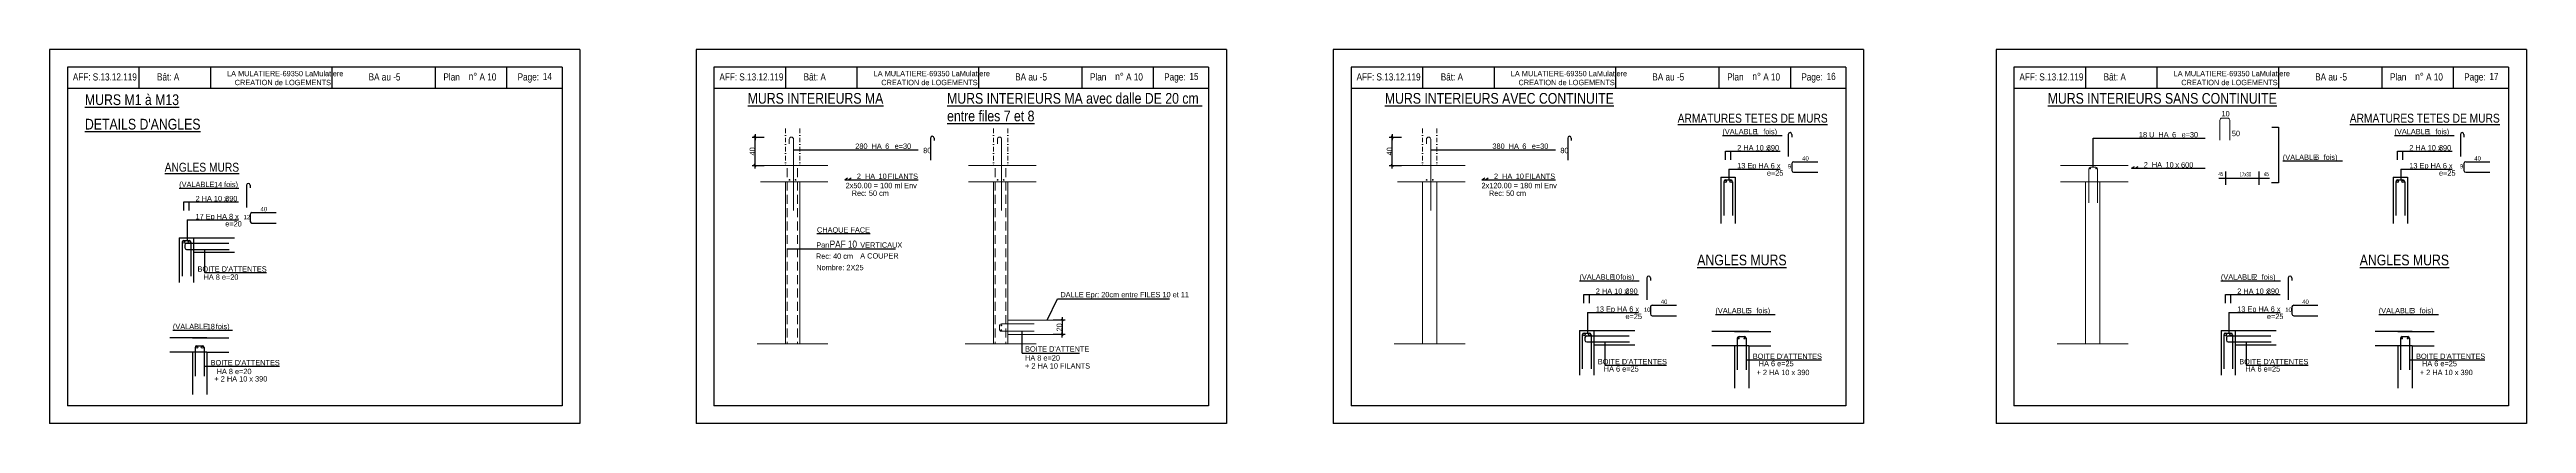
# Model space of a CAD drawing. Header units: metres. Extents: x -9927 to 45032, y -190416 to 12166.
# Drawn here: x 22607 to 29543, y -130880 to -129830 of the extents above; entities that cross this region are included whole.
import ezdxf
from ezdxf.enums import TextEntityAlignment as Align

# ---------------------------------------------------------------- set-up
doc = ezdxf.new("R2010")
doc.units = ezdxf.units.M
doc.header["$PDMODE"] = 65
doc.linetypes.add('CACHE2', pattern=[0.1875, 0.125, -0.0625])
doc.linetypes.add('TIRETPT2', pattern=[12.7, 6.35, -3.175, 0, -3.175])
for name, color, linetype in [('01_cote_gen', 4, 'Continuous'), ('01_fenetres', 171, 'Continuous'), ('01_linteaux', 3, 'Continuous'), ('01_sem', 42, 'Continuous'), ('01_texte', 230, 'Continuous'), ('AA_COTES', 2, 'Continuous')]:
    doc.layers.add(name, color=color, linetype=linetype)
doc.styles.add('STYLE2', font='ARIALN.TTF')
doc.dimstyles.new('JB25', dxfattribs={"dimscale": 0.1, "dimtxt": 150, "dimasz": 17, "dimexe": 0.1, "dimexo": 0.1, "dimgap": 0.09, "dimtad": 1, "dimdec": 1, "dimlfac": 0.5, "dimdsep": 46, "dimtxsty": 'STYLE2', "dimblk1": 'BOND_G', "dimblk2": 'BOND_D', "dimsah": 1, "dimcen": 1.5, "dimdle": 0.01, "dimse1": 1, "dimse2": 1, "dimclrd": 4, "dimclre": 2, "dimclrt": 5, "dimadec": 0, "dimazin": 0, "dimtfac": 2.333333, "dimtdec": 1, "dimtix": 1, "dimtmove": 2, "dimatfit": 3, "dimldrblk": 'BOND_G', "dimfxl": 1, "dimtolj": 1, "dimtzin": 0, "dimarcsym": 0})

# ---------------------------------------------------------------- blocks, each defined once
blk = doc.blocks.new('BOND_G')
at = {"layer": 'AA_COTES', "color": 0}
for p, q in [((5, 0), (-5, 0)), ((1.8, 1.8), (-1.8, -1.8)), ((0, -5), (0, 15))]:
    blk.add_line(p, q, dxfattribs=at)
blk = doc.blocks.new('BOND_D')
at = {"layer": 'AA_COTES', "color": 0}
for p, q in [((5, 0), (-5, 0)), ((-1.8, -1.8), (1.8, 1.8)), ((0, 5), (0, -15))]:
    blk.add_line(p, q, dxfattribs=at)
blk = doc.blocks.new('*D1167')
at = {"layer": '01_cote_gen', "color": 4, "linetype": 'Continuous', "lineweight": -2, "transparency": 16777216}
blk.add_line((26367, -130154.5), (26367, -130077.9), dxfattribs=at)
at = {"layer": 'DEFPOINTS', "color": 0, "linetype": 'Continuous', "lineweight": 0, "transparency": 16777216}
for p in [(26367, -130076.2), (26468.7, -130076.2), (26420.5, -130156.2)]:
    blk.add_point(p, dxfattribs=at)
at = {"layer": '01_cote_gen', "color": 4, "linetype": 'Continuous', "lineweight": -2, "transparency": 16777216, "xscale": 1.7, "yscale": 1.7, "zscale": 1.7}
for name, p, rotation in [('BOND_D', (26367, -130076.2), 90), ('BOND_G', (26367, -130156.2), 270)]:
    blk.add_blockref(name, p, dxfattribs=dict(at, rotation=rotation))
at = {"layer": '01_cote_gen', "color": 5, "linetype": 'Continuous', "lineweight": 0, "transparency": 16777216, "insert": (26359.4, -130116.2), "char_height": 15, "attachment_point": 5, "rotation": 90, "style": 'STYLE2'}
blk.add_mtext('\\A1;40', dxfattribs=at)
blk = doc.blocks.new('*D1238')
at = {"layer": '01_cote_gen', "color": 4, "linetype": 'Continuous', "lineweight": -2, "transparency": 16777216}
blk.add_line((24582.9, -130154.5), (24582.9, -130077.9), dxfattribs=at)
at = {"layer": 'DEFPOINTS', "color": 0, "linetype": 'Continuous', "lineweight": 0, "transparency": 16777216}
for p in [(24582.9, -130076.2), (24684.5, -130076.2), (24636.4, -130156.2)]:
    blk.add_point(p, dxfattribs=at)
at = {"layer": '01_cote_gen', "color": 4, "linetype": 'Continuous', "lineweight": -2, "transparency": 16777216, "xscale": 1.7, "yscale": 1.7, "zscale": 1.7}
for name, p, rotation in [('BOND_D', (24582.9, -130076.2), 90), ('BOND_G', (24582.9, -130156.2), 270)]:
    blk.add_blockref(name, p, dxfattribs=dict(at, rotation=rotation))
at = {"layer": '01_cote_gen', "color": 5, "linetype": 'Continuous', "lineweight": 0, "transparency": 16777216, "insert": (24575.2, -130116.2), "char_height": 15, "attachment_point": 5, "rotation": 90, "style": 'STYLE2'}
blk.add_mtext('\\A1;40', dxfattribs=at)
blk = doc.blocks.new('*D1252')
at = {"layer": '01_cote_gen', "color": 4, "lineweight": -2, "transparency": 16777216}
blk.add_line((25442.6, -130591.9), (25442.6, -130628.5), dxfattribs=at)
at = {"layer": 'DEFPOINTS', "color": 0, "lineweight": 0, "transparency": 16777216}
for p in [(25416.6, -130590.2), (25416.6, -130630.2), (25442.6, -130630.2)]:
    blk.add_point(p, dxfattribs=at)
at = {"layer": '01_cote_gen', "color": 4, "lineweight": -2, "transparency": 16777216, "xscale": 1.7, "yscale": 1.7, "zscale": 1.7}
for name, p, rotation in [('BOND_G', (25442.6, -130590.2), 90), ('BOND_D', (25442.6, -130630.2), 270)]:
    blk.add_blockref(name, p, dxfattribs=dict(at, rotation=rotation))
at = {"layer": '01_cote_gen', "color": 5, "lineweight": 0, "transparency": 16777216, "insert": (25434.9, -130610.2), "char_height": 15, "attachment_point": 5, "rotation": 90, "style": 'STYLE2'}
blk.add_mtext('\\A1;20', dxfattribs=at)

msp = doc.modelspace()

# ---------------------------------------------------------------- linework, layer by layer
at = {"layer": '01_fenetres', "ltscale": 30}
for p, q in [((22657.3, -129880.27), (22657.3, -130830.27)), ((22657.3, -129880.27), (22657.3, -130830.27)), ((22657.3, -129880.27), (22657.3, -130830.27)), ((24042.3, -129880.27), (22657.3, -129880.27)), ((22857.3, -129880.27), (22857.3, -129940.27)), ((23057.7, -129880.27), (23057.7, -129940.27)), ((23397.87, -129880.27), (23397.87, -129940.27)), ((23688.17, -129940.27), (23688.17, -129880.27)), ((23888.17, -129940.27), (23888.17, -129880.27)), ((24042.3, -129880.27), (24042.3, -130830.27)), ((24467.77, -129880.27), (24467.77, -130830.27)), ((24467.77, -129880.27), (24467.77, -130830.27)), ((24467.77, -129880.27), (24467.77, -130830.27)), ((25852.77, -129880.27), (24467.77, -129880.27)), ((24667.77, -129880.27), (24667.77, -129940.27)), ((24868.16, -129880.27), (24868.16, -129940.27)), ((25208.34, -129880.27), (25208.34, -129940.27)), ((25498.64, -129940.27), (25498.64, -129880.27)), ((25698.64, -129940.27), (25698.64, -129880.27)), ((25852.77, -129880.27), (25852.77, -130830.27)), ((26251.9, -129880.27), (26251.9, -130830.27)), ((26251.9, -129880.27), (26251.9, -130830.27)), ((26251.9, -129880.27), (26251.9, -130830.27)), ((27636.9, -129880.27), (26251.9, -129880.27)), ((26451.9, -129880.27), (26451.9, -129940.27)), ((26652.29, -129880.27), (26652.29, -129940.27)), ((26992.46, -129880.27), (26992.46, -129940.27)), ((27282.77, -129940.27), (27282.77, -129880.27)), ((27482.77, -129940.27), (27482.77, -129880.27)), ((27636.9, -129880.27), (27636.9, -130830.27)), ((28107.9, -129880.27), (28107.9, -130830.27)), ((28107.9, -129880.27), (28107.9, -130830.27)), ((28107.9, -129880.27), (28107.9, -130830.27)), ((29492.9, -129880.27), (28107.9, -129880.27)), ((28307.9, -129880.27), (28307.9, -129940.27)), ((28508.3, -129880.27), (28508.3, -129940.27)), ((28848.47, -129880.27), (28848.47, -129940.27)), ((29138.77, -129940.27), (29138.77, -129880.27)), ((29338.77, -129940.27), (29338.77, -129880.27)), ((29492.9, -129880.27), (29492.9, -130830.27)), ((24042.3, -129940.27), (22657.3, -129940.27)), ((25852.77, -129940.27), (24467.77, -129940.27)), ((27636.9, -129940.27), (26251.9, -129940.27)), ((29492.9, -129940.27), (28107.9, -129940.27)), ((24042.3, -130830.27), (22657.3, -130830.27)), ((25852.77, -130830.27), (24467.77, -130830.27)), ((27636.9, -130830.27), (26251.9, -130830.27)), ((29492.9, -130830.27), (28107.9, -130830.27))]:
    msp.add_line(p, q, dxfattribs=at)
at = {"layer": '01_linteaux', "linetype": 'Continuous'}
for p, q in [((25074.08, -130078.84), (25074.08, -130141.01)), ((25084.08, -130078.84), (25084.08, -130086.25)), ((26858.21, -130078.84), (26858.21, -130141.01)), ((26868.21, -130078.84), (26868.21, -130086.25)), ((28701.22, -130209.89), (28701.22, -130173.12)), ((28794.66, -130209.89), (28794.66, -130173.12)), ((23159.07, -130211.37), (23159.07, -130273.54)), ((23169.07, -130211.37), (23169.07, -130218.78)), ((28681.27, -130192.03), (28823.01, -130192.03)), ((23169.18, -130293.1), (23169.18, -130312.71)), ((23174.18, -130288.1), (23241.76, -130288.1)), ((23174.18, -130317.71), (23241.76, -130317.71)), ((22970.73, -130358.94), (22970.73, -130484.65)), ((22970.73, -130358.94), (23125.17, -130358.94)), ((22978.23, -130371.44), (22978.23, -130466.44)), ((22983.23, -130366.44), (22998.23, -130366.44)), ((22985.73, -130379.2), (22985.73, -130386.44)), ((22990.73, -130374.2), (23109.8, -130374.2)), ((23003.23, -130371.44), (23003.23, -130466.44)), ((23010.73, -130358.94), (23010.73, -130484.65)), ((22990.73, -130391.44), (23110.73, -130391.44)), ((23010.73, -130398.94), (23125.17, -130398.94)), ((27079.9, -130471.27), (27079.9, -130533.44)), ((27089.9, -130471.27), (27089.9, -130478.68)), ((28875.97, -130471.27), (28875.97, -130533.44)), ((28885.97, -130471.27), (28885.97, -130478.68)), ((27090.01, -130552.99), (27090.01, -130572.61)), ((27095.01, -130547.99), (27162.59, -130547.99)), ((27095.01, -130577.61), (27162.59, -130577.61)), ((28886.09, -130552.99), (28886.09, -130572.61)), ((28891.09, -130547.99), (28958.67, -130547.99)), ((28891.09, -130577.61), (28958.67, -130577.61)), ((23047.34, -130639.87), (22943.92, -130639.87)), ((23007.34, -130639.87), (23109.07, -130639.87)), ((23014.84, -130666.74), (23014.84, -130747.37)), ((23019.84, -130661.74), (23034.84, -130661.74)), ((23039.84, -130666.74), (23039.84, -130747.37)), ((26891.56, -130618.84), (26891.56, -130744.54)), ((26891.56, -130618.84), (27046, -130618.84)), ((26899.06, -130631.34), (26899.06, -130726.34)), ((26904.06, -130626.34), (26919.06, -130626.34)), ((26906.56, -130639.1), (26906.56, -130646.34)), ((26911.56, -130634.1), (27030.63, -130634.1)), ((26911.56, -130651.34), (27031.56, -130651.34)), ((26924.06, -130631.34), (26924.06, -130726.34)), ((26931.56, -130618.84), (26931.56, -130744.54)), ((26931.56, -130658.84), (27046, -130658.84)), ((27365.51, -130621.88), (27262.08, -130621.88)), ((27365.51, -130661.88), (27262.08, -130661.88)), ((27325.51, -130621.88), (27427.24, -130621.88)), ((27325.51, -130661.88), (27325.51, -130780.44)), ((27333.01, -130641.05), (27333.01, -130729.38)), ((27338.01, -130636.05), (27353.01, -130636.05)), ((27358.01, -130641.05), (27358.01, -130729.38)), ((27365.51, -130661.88), (27365.51, -130780.44)), ((27365.51, -130661.88), (27427.24, -130661.88)), ((28687.64, -130618.84), (28687.64, -130744.54)), ((28687.64, -130618.84), (28842.08, -130618.84)), ((28695.14, -130631.34), (28695.14, -130726.34)), ((28700.14, -130626.34), (28715.14, -130626.34)), ((28702.64, -130639.1), (28702.64, -130646.34)), ((28707.64, -130634.1), (28826.7, -130634.1)), ((28707.64, -130651.34), (28827.64, -130651.34)), ((28720.14, -130631.34), (28720.14, -130726.34)), ((28727.64, -130618.84), (28727.64, -130744.54)), ((28727.64, -130658.84), (28842.08, -130658.84)), ((29222.78, -130621.88), (29119.36, -130621.88)), ((29222.78, -130661.88), (29119.36, -130661.88)), ((29182.78, -130621.88), (29284.51, -130621.88)), ((29182.78, -130661.88), (29182.78, -130780.44)), ((29190.28, -130641.05), (29190.28, -130729.38)), ((29195.28, -130636.05), (29210.28, -130636.05)), ((29215.28, -130641.05), (29215.28, -130729.38)), ((29222.78, -130661.88), (29222.78, -130780.44)), ((29222.78, -130661.88), (29284.51, -130661.88)), ((23047.34, -130679.87), (22943.92, -130679.87)), ((23007.34, -130679.87), (23007.34, -130798.43)), ((23047.34, -130679.87), (23047.34, -130798.43)), ((23047.34, -130679.87), (23109.07, -130679.87))]:
    msp.add_line(p, q, dxfattribs=at)
at = {"layer": '01_linteaux', "linetype": 'Continuous', "const_width": 3, "flags": 128}
for points in [[(27335.55, -130641.09, 1), (27338.55, -130641.09, 1)], [(27351.89, -130641.09, 1), (27354.89, -130641.09, 1)], [(29192.83, -130641.09, 1), (29195.83, -130641.09, 1)], [(29209.17, -130641.09, 1), (29212.17, -130641.09, 1)]]:
    msp.add_lwpolyline(points, format="xyb", close=True, dxfattribs=at)
at = {"layer": '01_linteaux', "linetype": 'Continuous'}
for centre in [(22982.9, -130370.76), (22998.57, -130370.76), (23019.51, -130666.06), (23035.18, -130666.06), (26903.73, -130630.66), (26919.4, -130630.66), (28699.81, -130630.66), (28715.48, -130630.66)]:
    msp.add_circle(centre, 3, dxfattribs=at)
for centre, start, end in [((25079.08, -130078.84), 90, 180), ((25079.08, -130078.84), 0, 90), ((26863.21, -130078.84), 90, 180), ((26863.21, -130078.84), 0, 90), ((23164.07, -130211.37), 90, 180), ((23164.07, -130211.37), 0, 90), ((23174.18, -130293.1), 90, 180), ((23174.18, -130312.71), 180, 270), ((22983.23, -130371.44), 90, 180), ((22990.73, -130379.2), 90, 180), ((22990.73, -130386.44), 180, 270), ((22998.23, -130371.44), 0, 90), ((27084.9, -130471.27), 90, 180), ((27084.9, -130471.27), 0, 90), ((28880.97, -130471.27), 90, 180), ((28880.97, -130471.27), 0, 90), ((27095.01, -130552.99), 90, 180), ((27095.01, -130572.61), 180, 270), ((28891.09, -130552.99), 90, 180), ((28891.09, -130572.61), 180, 270), ((23019.84, -130666.74), 90, 180), ((23034.84, -130666.74), 0, 90), ((26904.06, -130631.34), 90, 180), ((26911.56, -130639.1), 90, 180), ((26911.56, -130646.34), 180, 270), ((26919.06, -130631.34), 0, 90), ((27338.01, -130641.05), 90, 180), ((27353.01, -130641.05), 0, 90), ((28700.14, -130631.34), 90, 180), ((28707.64, -130639.1), 90, 180), ((28707.64, -130646.34), 180, 270), ((28715.14, -130631.34), 0, 90), ((29195.28, -130641.05), 90, 180), ((29210.28, -130641.05), 0, 90)]:
    msp.add_arc(centre, 5, start, end, dxfattribs=at)
at = {"layer": '01_sem', "color": 2, "lineweight": 0, "ltscale": 7}
for p, q in [((28684.7, -130028.96), (28684.7, -130085.11)), ((28690.7, -130022.96), (28706.17, -130022.96)), ((28712.17, -130028.96), (28712.17, -130085.11)), ((24678.54, -130082.24), (24678.54, -130095.32)), ((24690.54, -130082.24), (24690.54, -130282.24)), ((25261.28, -130082.24), (25261.28, -130095.32)), ((25273.28, -130082.24), (25273.28, -130282.24)), ((26462.67, -130082.24), (26462.67, -130095.32)), ((26474.67, -130082.24), (26474.67, -130282.24)), ((24787.04, -130156.24), (24597.96, -130156.24)), ((25369.78, -130156.24), (25180.69, -130156.24)), ((26571.17, -130156.24), (26382.09, -130156.24)), ((28427.18, -130156.24), (28238.09, -130156.24)), ((28317.19, -130165.91), (28317.19, -130260.91)), ((28322.19, -130160.91), (28337.19, -130160.91)), ((28342.19, -130165.91), (28342.19, -130260.91)), ((24787.04, -130202.24), (24597.96, -130202.24)), ((24667.86, -130202.24), (24667.86, -130656.24)), ((24707.86, -130202.24), (24707.86, -130656.24)), ((25369.78, -130202.24), (25180.69, -130202.24)), ((25250.6, -130202.24), (25250.6, -130656.24)), ((25290.6, -130202.24), (25290.6, -130656.24)), ((26571.17, -130202.24), (26382.09, -130202.24)), ((26451.99, -130202.24), (26451.99, -130656.24)), ((26491.99, -130202.24), (26491.99, -130656.24)), ((28427.18, -130202.24), (28238.09, -130202.24)), ((28308, -130202.24), (28308, -130656.24)), ((28348, -130202.24), (28348, -130656.24)), ((25416.6, -130590.24), (25290.6, -130590.24)), ((24588.69, -130656.24), (24667.86, -130656.24)), ((24787.04, -130656.24), (24667.86, -130656.24)), ((25171.42, -130656.24), (25250.6, -130656.24)), ((25369.78, -130656.24), (25250.6, -130656.24)), ((25266.86, -130606.53), (25266.86, -130615.22)), ((25272.86, -130600.53), (25364.4, -130600.53)), ((25272.86, -130621.22), (25364.4, -130621.22)), ((25416.6, -130630.24), (25290.6, -130630.24)), ((26372.81, -130656.24), (26451.99, -130656.24)), ((26571.17, -130656.24), (26451.99, -130656.24)), ((28228.82, -130656.24), (28308, -130656.24)), ((28427.18, -130656.24), (28308, -130656.24))]:
    msp.add_line(p, q, dxfattribs=at)
at = {"layer": '01_sem', "color": 2, "linetype": 'TIRETPT2', "lineweight": 0, "ltscale": 2}
for p, q in [((24667.86, -130052.58), (24667.86, -130156.24)), ((24707.86, -130052.58), (24707.86, -130156.24)), ((25250.6, -130052.58), (25250.6, -130156.24)), ((25290.6, -130052.58), (25290.6, -130156.24)), ((26451.99, -130052.58), (26451.99, -130156.24)), ((26491.99, -130052.58), (26491.99, -130156.24))]:
    msp.add_line(p, q, dxfattribs=at)
at = {"layer": '01_sem', "color": 5, "linetype": 'CACHE2', "lineweight": 0, "ltscale": 200}
for p, q in [((24672.27, -130163.64), (24672.27, -130656.24)), ((24701.86, -130163.64), (24701.86, -130656.24)), ((25255.01, -130163.64), (25255.01, -130656.24)), ((25284.6, -130163.64), (25284.6, -130656.24))]:
    msp.add_line(p, q, dxfattribs=at)
at = {"layer": '01_sem', "color": 2, "lineweight": 0, "ltscale": 7, "const_width": 2.5, "flags": 128}
for points in [[(28319.76, -130164.31, 1), (28322.26, -130164.31, 1)], [(28336.78, -130164.31, 1), (28339.28, -130164.31, 1)], [(24678.07, -130196.53, 1), (24680.57, -130196.53, 1)], [(24695.09, -130196.53, 1), (24697.59, -130196.53, 1)], [(25260.8, -130196.53, 1), (25263.3, -130196.53, 1)], [(25277.83, -130196.53, 1), (25280.33, -130196.53, 1)], [(26462.19, -130196.53, 1), (26464.69, -130196.53, 1)], [(26479.22, -130196.53, 1), (26481.72, -130196.53, 1)], [(25271.13, -130605.85, 0.7333197), (25273.63, -130603.53, 0.7333197)], [(25271.06, -130617.87, 1), (25273.56, -130617.87, 1)]]:
    msp.add_lwpolyline(points, format="xyb", close=True, dxfattribs=at)
at = {"layer": '01_sem', "color": 2, "lineweight": 0, "ltscale": 7}
for centre, radius, start, end in [((28690.7, -130028.96), 6, 90, 180), ((28706.17, -130028.96), 6, 0, 90), ((24684.54, -130082.24), 6, 90, 180), ((24684.54, -130082.24), 6, 0, 90), ((25267.28, -130082.24), 6, 90, 180), ((25267.28, -130082.24), 6, 0, 90), ((26468.67, -130082.24), 6, 90, 180), ((26468.67, -130082.24), 6, 0, 90), ((28322.19, -130165.91), 5, 90, 180), ((28337.19, -130165.91), 5, 0, 90), ((25272.86, -130606.53), 6, 90, 180), ((25272.86, -130615.22), 6, 180, 270)]:
    msp.add_arc(centre, radius, start, end, dxfattribs=at)
at = {"layer": '01_texte', "ltscale": 30}
for p, q in [((22607.3, -129830.27), (22607.3, -130880.27)), ((24092.3, -129830.27), (22607.3, -129830.27)), ((24092.3, -129830.27), (24092.3, -130880.27)), ((24417.77, -129830.27), (24417.77, -130880.27)), ((25902.77, -129830.27), (24417.77, -129830.27)), ((25902.77, -129830.27), (25902.77, -130880.27)), ((26201.9, -129830.27), (26201.9, -130880.27)), ((27686.9, -129830.27), (26201.9, -129830.27)), ((27686.9, -129830.27), (27686.9, -130880.27)), ((28057.9, -129830.27), (28057.9, -130880.27)), ((29542.9, -129830.27), (28057.9, -129830.27)), ((29542.9, -129830.27), (29542.9, -130880.27)), ((24092.3, -130880.27), (22607.3, -130880.27)), ((25902.77, -130880.27), (24417.77, -130880.27)), ((27686.9, -130880.27), (26201.9, -130880.27)), ((29542.9, -130880.27), (28057.9, -130880.27))]:
    msp.add_line(p, q, dxfattribs=at)
at = {"layer": '01_texte'}
for p, q in [((24690.54, -130111.82), (25039.63, -130111.82)), ((26474.67, -130111.82), (26823.76, -130111.82)), ((27475.87, -130068.82), (27475.87, -130131)), ((27485.87, -130068.82), (27485.87, -130076.24)), ((28329.69, -130079.56), (28643.12, -130079.56)), ((28329.69, -130160.91), (28329.69, -130079.56)), ((28829.88, -130048.61), (28848.96, -130048.61)), ((28848.96, -130048.61), (28848.96, -130205.12)), ((29357.82, -130068.82), (29357.82, -130131)), ((29367.82, -130068.82), (29367.82, -130076.24)), ((27299.82, -130139.89), (27299.82, -130115.84)), ((27299.82, -130115.84), (27452.79, -130115.84)), ((27309.41, -130166.15), (27452.79, -130166.15)), ((27309.41, -130166.15), (27309.41, -130196.43)), ((27315.23, -130139.89), (27315.23, -130115.84)), ((27485.98, -130150.55), (27485.98, -130170.16)), ((27490.98, -130145.55), (27558.56, -130145.55)), ((27490.98, -130175.16), (27558.56, -130175.16)), ((28437.42, -130163.96), (28445.33, -130158.36)), ((28437.42, -130163.96), (28643.12, -130163.96)), ((28447.45, -130163.96), (28455.36, -130158.36)), ((29181.77, -130139.89), (29181.77, -130115.84)), ((29181.77, -130115.84), (29334.74, -130115.84)), ((29191.36, -130166.15), (29334.74, -130166.15)), ((29191.36, -130166.15), (29191.36, -130196.43)), ((29197.18, -130139.89), (29197.18, -130115.84)), ((29367.93, -130150.55), (29367.93, -130170.16)), ((29372.93, -130145.55), (29440.52, -130145.55)), ((29372.93, -130175.16), (29440.52, -130175.16)), ((24833.93, -130196.22), (24841.84, -130190.63)), ((24833.93, -130196.22), (25039.63, -130196.22)), ((24843.96, -130196.22), (24851.87, -130190.63)), ((26618.05, -130196.22), (26625.97, -130190.63)), ((26618.05, -130196.22), (26823.76, -130196.22)), ((26628.09, -130196.22), (26636, -130190.63)), ((27287.53, -130188.93), (27287.53, -130318.45)), ((27287.53, -130188.93), (27327.53, -130188.93)), ((27295.03, -130201.43), (27295.03, -130296.43)), ((27300.03, -130196.43), (27315.03, -130196.43)), ((27320.03, -130201.43), (27320.03, -130296.43)), ((27327.53, -130188.93), (27327.53, -130318.45)), ((28848.96, -130205.12), (28828.56, -130205.12)), ((29169.49, -130188.93), (29169.49, -130318.45)), ((29169.49, -130188.93), (29209.49, -130188.93)), ((29176.99, -130201.43), (29176.99, -130296.43)), ((29181.99, -130196.43), (29196.99, -130196.43)), ((29201.99, -130201.43), (29201.99, -130296.43)), ((29209.49, -130188.93), (29209.49, -130318.45)), ((22983.02, -130282.44), (22983.02, -130258.39)), ((22983.02, -130258.39), (23135.99, -130258.39)), ((22992.61, -130308.7), (23135.99, -130308.7)), ((22992.61, -130308.7), (22992.61, -130366.44)), ((22998.43, -130282.44), (22998.43, -130258.39)), ((23041.46, -130391.44), (23041.46, -130456.13)), ((23041.46, -130456.13), (23214.56, -130456.13)), ((24976.07, -130390.76), (24672.27, -130390.76)), ((26903.85, -130542.34), (26903.85, -130518.29)), ((26903.85, -130518.29), (27056.82, -130518.29)), ((26919.26, -130542.34), (26919.26, -130518.29)), ((28699.93, -130542.34), (28699.93, -130518.29)), ((28699.93, -130518.29), (28852.9, -130518.29)), ((28715.34, -130542.34), (28715.34, -130518.29)), ((25400.42, -130590.24), (25429.51, -130529.79)), ((25429.51, -130529.79), (25743.07, -130529.79)), ((26913.44, -130568.59), (27056.82, -130568.59)), ((26913.44, -130568.59), (26913.44, -130626.34)), ((28709.52, -130568.59), (28852.9, -130568.59)), ((28709.52, -130568.59), (28709.52, -130626.34)), ((25330.52, -130682.34), (25330.52, -130621.22)), ((26962.29, -130651.34), (26962.29, -130716.03)), ((28758.37, -130651.34), (28758.37, -130716.03)), ((23039.84, -130718.93), (23251.17, -130718.93)), ((25330.52, -130682.34), (25491.26, -130682.34)), ((26962.29, -130716.03), (27135.39, -130716.03)), ((27358.01, -130700.94), (27569.33, -130700.94)), ((28758.37, -130716.03), (28931.46, -130716.03)), ((29215.28, -130700.94), (29426.61, -130700.94))]:
    msp.add_line(p, q, dxfattribs=at)
for centre in [(27299.7, -130200.75), (27315.37, -130200.75), (29181.65, -130200.75), (29197.32, -130200.75)]:
    msp.add_circle(centre, 3, dxfattribs=at)
for centre, start, end in [((27480.87, -130068.82), 90, 180), ((27480.87, -130068.82), 0, 90), ((29362.82, -130068.82), 90, 180), ((29362.82, -130068.82), 0, 90), ((27490.98, -130150.55), 90, 180), ((27490.98, -130170.16), 180, 270), ((29372.93, -130150.55), 90, 180), ((29372.93, -130170.16), 180, 270), ((27300.03, -130201.43), 90, 180), ((27315.03, -130201.43), 0, 90), ((29181.99, -130201.43), 90, 180), ((29196.99, -130201.43), 0, 90)]:
    msp.add_arc(centre, 5, start, end, dxfattribs=at)

# ---------------------------------------------------------------- texts
at = {"layer": '01_texte', "style": 'STYLE2'}
for s, height, p in [('AFF:', 20, (22672.6, -129917.42)), ('S.13.12.119', 20, (22728.26, -129917.42)), ('Bât: A', 20, (22908.24, -129917.42)), ('LA MULATIERE-69350 LaMulatiere', 15, (23104.39, -129905.55)), ('BA au -5', 20, (23500.69, -129917.42)), ('Plan', 20, (23710.21, -129917.42)), ('n%%D', 20, (23780.9, -129915.98)), ('A 10', 20, (23811.24, -129917.42)), ('Page:', 20, (23917.88, -129917.42)), ('14', 20, (23988.57, -129915.98)), ('AFF:', 20, (24483.06, -129917.42)), ('S.13.12.119', 20, (24538.73, -129917.42)), ('Bât: A', 20, (24718.71, -129917.42)), ('LA MULATIERE-69350 LaMulatiere', 15, (24914.86, -129905.55)), ('BA au -5', 20, (25311.16, -129917.42)), ('Plan', 20, (25520.68, -129917.42)), ('n%%D', 20, (25591.37, -129915.98)), ('A 10', 20, (25621.71, -129917.42)), ('Page:', 20, (25728.35, -129917.42)), ('15', 20, (25799.04, -129915.98)), ('AFF:', 20, (26267.19, -129917.42)), ('S.13.12.119', 20, (26322.86, -129917.42)), ('Bât: A', 20, (26502.83, -129917.42)), ('LA MULATIERE-69350 LaMulatiere', 15, (26698.99, -129905.55)), ('BA au -5', 20, (27095.29, -129917.42)), ('Plan', 20, (27304.81, -129917.42)), ('n%%D', 20, (27375.5, -129915.98)), ('A 10', 20, (27405.84, -129917.42)), ('Page:', 20, (27512.48, -129917.42)), ('16', 20, (27583.16, -129915.98)), ('AFF:', 20, (28123.2, -129917.42)), ('S.13.12.119', 20, (28178.86, -129917.42)), ('Bât: A', 20, (28358.84, -129917.42)), ('LA MULATIERE-69350 LaMulatiere', 15, (28555, -129905.55)), ('BA au -5', 20, (28951.3, -129917.42)), ('Plan', 20, (29160.82, -129917.42)), ('n%%D', 20, (29231.5, -129915.98)), ('A 10', 20, (29261.85, -129917.42)), ('Page:', 20, (29368.49, -129917.42)), ('17', 20, (29439.17, -129915.98)), ('%%UMURS M1 à M13', 30, (22706.45, -129986.34)), ('CREATION de LOGEMENTS', 15, (23125.87, -129930.55)), ('%%UMURS INTERIEURS MA', 30, (24562.16, -129982.54)), ('CREATION de LOGEMENTS', 15, (24936.34, -129930.55)), ('%%UMURS INTERIEURS MA avec dalle DE 20 cm ', 30, (25120.51, -129982.54)), ('%%UMURS INTERIEURS AVEC CONTINUITE', 30, (26346.29, -129982.54)), ('CREATION de LOGEMENTS', 15, (26720.47, -129930.55)), ('%%UMURS INTERIEURS SANS CONTINUITE', 30, (28202.29, -129982.54)), ('CREATION de LOGEMENTS', 15, (28576.48, -129930.55)), ("%%UDETAILS D'ANGLES", 30, (22706.45, -130054.99)), ('%%Uentre files 7 et 8', 30, (25120.51, -130032.03)), ('%%UARMATURES TETES DE MURS', 25, (27166.23, -130035.77)), ('10', 15, (28688.93, -130018.24)), ('%%UARMATURES TETES DE MURS', 25, (29048.18, -130035.77)), ('HA', 15, (24908.94, -130109.36)), ('6', 15, (24947.11, -130109.36)), ('80', 15, (25053.63, -130121.37)), ('HA', 15, (26693.07, -130109.36)), ('6', 15, (26731.24, -130109.36)), ('80', 15, (26837.76, -130121.37)), ('%%U(VALABLE            ', 15, (27291.47, -130068.46)), ('2 HA 10 x', 15, (27332.97, -130113.82)), ('1', 15, (27381.76, -130068.46)), ('fois)', 15, (27405.72, -130068.46)), ('390', 15, (27415.87, -130113.82)), ('HA', 15, (28512.43, -130077.1)), ('6', 15, (28550.6, -130077.1)), ('50', 15, (28718.05, -130073.71)), ('%%U(VALABLE            ', 15, (29173.43, -130068.46)), ('2 HA 10 x', 15, (29214.93, -130113.82)), ('1', 15, (29263.71, -130068.46)), ('fois)', 15, (29287.68, -130068.46)), ('390', 15, (29297.83, -130113.82)), ('%%UANGLES MURS', 25, (22929.68, -130173.43)), ('HA', 15, (24890.46, -130193.77)), ('10', 15, (24928.63, -130193.77)), ('HA', 15, (26674.59, -130193.77)), ('10', 15, (26712.76, -130193.77)), ('13 Ep HA 6 x', 15, (27332.97, -130164.12)), ('e=25', 15, (27416.04, -130184.61)), ('9', 12, (27474.81, -130164.21)), ('40', 12, (27515.04, -130142)), ('HA', 15, (28493.95, -130161.51)), ('10', 15, (28532.12, -130161.51)), ('%%U(VALABLE            ', 15, (28860.72, -130140.35)), ('6', 15, (28951.01, -130140.35)), ('fois)', 15, (28974.97, -130140.35)), ('13 Ep HA 6 x', 15, (29214.93, -130164.12)), ('e=25', 15, (29297.99, -130184.61)), ('9', 12, (29356.76, -130164.21)), ('40', 12, (29396.99, -130142)), ('%%U(VALABLE            ', 15, (22970.44, -130216.58)), ('2 HA 10 x', 15, (23016.17, -130256.36)), ('14', 15, (23067.88, -130217.17)), ('  fois)', 15, (23084.69, -130216.58)), ('390', 15, (23099.07, -130256.36)), ('17 Ep HA 8 x', 15, (23016.17, -130306.67)), ('e=20', 15, (23099.24, -130327.15)), ('12', 12, (23150.72, -130306.75)), ('40', 12, (23198.24, -130284.55)), (' Pan    ', 15, (24748.45, -130386.64)), ('%%UCHAQUE FACE', 15, (24756.19, -130344.24)), ('PAF 10', 20, (24791.82, -130386.64)), ('VERTICAUX', 15, (24877.39, -130386.64)), ('Rec: 40 cm', 15, (24753.2, -130417.92)), ('Nombre: 2X25', 15, (24754.13, -130449.83)), ('A COUPER', 15, (24877.39, -130417.1)), ('%%UANGLES MURS', 30, (27221.03, -130436.22)), ('%%UANGLES MURS', 30, (29076.03, -130436.22)), ('DALLE Epr: 20cm entre FILES 10 et 11', 15, (25437.83, -130525.92)), ('%%U(VALABLE            ', 15, (26891.27, -130476.48)), ('2 HA 10 x', 15, (26937, -130516.26)), ('10', 15, (26981.56, -130476.48)), ('fois)', 15, (27005.52, -130476.48)), ('390', 15, (27019.9, -130516.26)), ('%%U(VALABLE            ', 15, (28687.35, -130476.48)), ('2 HA 10 x', 15, (28733.08, -130516.26)), ('2', 15, (28777.64, -130476.48)), ('fois)', 15, (28801.6, -130476.48)), ('390', 15, (28815.98, -130516.26)), ('13 Ep HA 6 x', 15, (26937, -130566.57)), ('e=25', 15, (27020.07, -130587.05)), ('10', 12, (27071.55, -130566.65)), ('40', 12, (27119.07, -130544.44)), ('%%U(VALABLE            ', 15, (27272.02, -130570.73)), ('5', 15, (27362.3, -130570.73)), ('fois)', 15, (27386.27, -130570.73)), ('13 Ep HA 6 x', 15, (28733.08, -130566.57)), ('e=25', 15, (28816.15, -130587.05)), ('10', 12, (28867.63, -130566.65)), ('40', 12, (28915.15, -130544.44)), ('%%U(VALABLE            ', 15, (29129.29, -130570.73)), ('3', 15, (29219.58, -130570.73)), ('fois)', 15, (29243.54, -130570.73)), ('%%U(VALABLE            ', 15, (22952.74, -130615.28)), ('18 ', 15, (23047.31, -130615.44)), (' fois)', 15, (23066.99, -130615.28)), ("BOITE D'ATTENTE", 15, (25338.84, -130678.47)), ('+ 2 HA 10 FILANTS', 15, (25338.84, -130725.92)), ('HA 8 e=20', 15, (25338.84, -130703.62))]:
    msp.add_text(s, height=height, dxfattribs=at).set_placement(p)
for s, p in [('280', (24897.74, -130109.36)), ('380', (26681.87, -130109.36)), ('18 U', (28501.23, -130077.1)), ('2', (24879.26, -130193.77)), ('2', (26663.39, -130193.77)), ('2', (28482.75, -130161.51)), ('2x50.00 = 100 ml Env ', (25041.58, -130219.72)), ('Rec: 50 cm', (24957.52, -130241.24)), ('2x120.00 = 180 ml Env ', (26833.65, -130219.72)), ('Rec: 50 cm', (26741.65, -130241.24)), ("BOITE D'ATTENTES", (23215.32, -130454.11)), ('HA 8 e=20', (23136.26, -130476.58)), ("BOITE D'ATTENTES", (23251.93, -130716.91)), ('HA 8 e=20', (23172.87, -130741.46)), ("BOITE D'ATTENTES", (27136.15, -130714)), ('HA 6 e=25', (27057.09, -130734.4)), ("BOITE D'ATTENTES", (27570.1, -130698.91)), ('HA 6 e=25', (27491.03, -130719.31)), ('+ 2 HA 10 x 390', (27535.24, -130744.24)), ("BOITE D'ATTENTES", (28932.23, -130714)), ('HA 6 e=25', (28853.17, -130734.4)), ("BOITE D'ATTENTES", (29427.37, -130698.91)), ('HA 6 e=25', (29348.31, -130719.31)), ('+ 2 HA 10 x 390', (29392.51, -130744.24)), ('+ 2 HA 10 x 390', (23217.07, -130762.23))]:
    msp.add_text(s, height=15, dxfattribs=at).set_placement(p, align=Align.RIGHT)
for s, p in [('e=30', (24996.77, -130109.36)), ('e=30', (26780.89, -130109.36)), ('e=30', (28600.26, -130077.1)), ('FILANTS', (24996.77, -130193.77)), ('FILANTS', (26780.89, -130193.77)), ('x 600', (28584.87, -130161.91))]:
    msp.add_text(s, height=15, dxfattribs=at).set_placement(p, align=Align.CENTER)
at = {"layer": '01_texte', "style": 'STYLE2', "width": 0.7}
for s, p in [('45', (28680.26, -130185.79)), ('17x30', (28739.49, -130186.73)), ('45', (28807.85, -130185.9))]:
    msp.add_text(s, height=12, dxfattribs=at).set_placement(p)

# ---------------------------------------------------------------- dimensions: what is measured, and where the dimension line sits
at = {"layer": '01_cote_gen', "linetype": 'Continuous', "lineweight": 0}
for base, p1, p2, picture, middle in [((24582.89, -130076.24), (24636.37, -130156.24), (24684.54, -130076.24), '*D1238', (24575.22, -130116.24)), ((26367.02, -130076.24), (26420.5, -130156.24), (26468.67, -130076.24), '*D1167', (26359.35, -130116.24))]:
    dim = msp.add_linear_dim(base=base, p1=p1, p2=p2, angle=90, dimstyle='JB25', dxfattribs=at)
    dim.commit()
    dim.dimension.update_dxf_attribs({"geometry": picture, "text_midpoint": middle})
at = {"layer": '01_cote_gen', "lineweight": 0}
dim = msp.add_linear_dim(base=(25442.59, -130630.24), p1=(25416.6, -130590.24), p2=(25416.6, -130630.24), angle=90, dimstyle='JB25', dxfattribs=at)
dim.commit()
dim.dimension.update_dxf_attribs({"geometry": '*D1252', "text_midpoint": (25434.92, -130610.24)})

doc.saveas('drawing.dxf')
